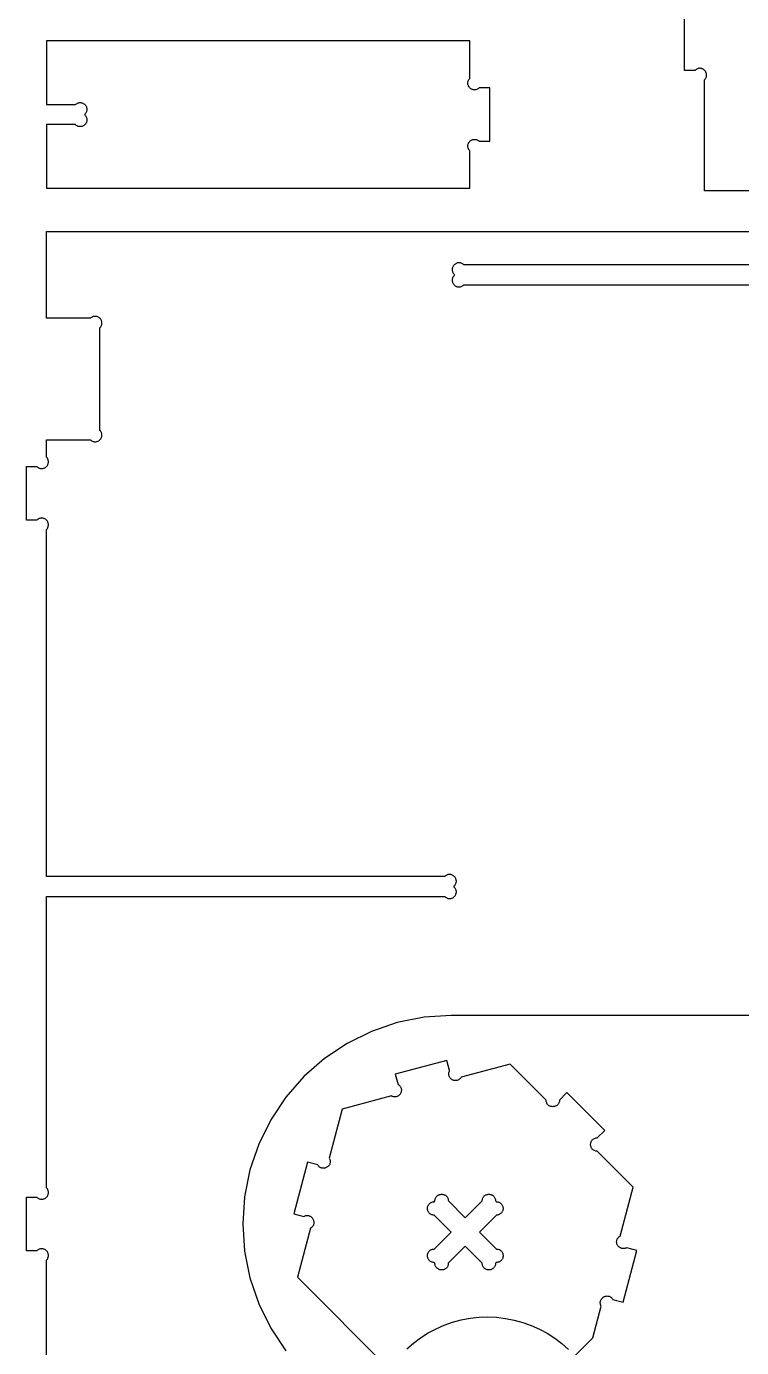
# Model space of a CAD drawing. Extents: x 105 to 1294, y 104 to 1295.
# Drawn here: x 347.1 to 454.2, y 648.8 to 846.4 of the extents above; entities that cross this region are included whole.
import ezdxf

# ---------------------------------------------------------------- set-up
doc = ezdxf.new("R2010")
doc.units = 0
doc.layers.add('LAYER_1', color=62, linetype='CONTINUOUS')

msp = doc.modelspace()

# ---------------------------------------------------------------- linework, layer by layer
at = {"layer": 'LAYER_1'}
for points in [[(576.01, 821.81), (448.63, 821.81), (448.63, 838.39), (448.71, 838.48), (448.78, 838.58), (448.83, 838.67), (448.88, 838.76), (448.91, 838.86), (448.93, 838.96), (448.94, 839.05), (448.94, 839.15), (448.93, 839.24), (448.91, 839.33), (448.88, 839.42), (448.84, 839.51), (448.8, 839.59), (448.75, 839.67), (448.69, 839.74), (448.63, 839.81), (448.56, 839.87), (448.49, 839.93), (448.41, 839.98), (448.33, 840.02), (448.24, 840.06), (448.15, 840.09), (448.06, 840.11), (447.97, 840.12), (447.87, 840.12), (447.78, 840.11), (447.68, 840.09), (447.59, 840.06), (447.49, 840.01), (447.4, 839.96), (447.3, 839.89), (447.21, 839.81), (445.63, 839.81), (445.63, 849.81)], [(350.13, 618.27), (350.13, 661.83), (350.2, 661.9), (350.26, 661.98), (350.31, 662.07), (350.35, 662.16), (350.38, 662.25), (350.4, 662.34), (350.42, 662.44), (350.42, 662.53), (350.42, 662.63), (350.4, 662.72), (350.38, 662.82), (350.35, 662.91), (350.31, 663), (350.26, 663.08), (350.2, 663.16), (350.13, 663.24), (350.05, 663.31), (349.97, 663.37), (349.89, 663.42), (349.8, 663.46), (349.7, 663.49), (349.61, 663.51), (349.52, 663.53), (349.42, 663.53), (349.32, 663.53), (349.23, 663.51), (349.14, 663.49), (349.04, 663.46), (348.96, 663.42), (348.87, 663.37), (348.79, 663.31), (348.71, 663.24), (347.13, 663.24), (347.13, 671.24), (348.71, 671.24), (348.79, 671.18), (348.87, 671.12), (348.96, 671.07), (349.04, 671.02), (349.14, 670.99), (349.23, 670.97), (349.32, 670.96), (349.42, 670.95), (349.52, 670.96), (349.61, 670.97), (349.7, 670.99), (349.8, 671.02), (349.89, 671.07), (349.97, 671.12), (350.05, 671.18), (350.13, 671.24), (350.2, 671.32), (350.26, 671.4), (350.31, 671.49), (350.35, 671.57), (350.38, 671.67), (350.4, 671.76), (350.42, 671.85), (350.42, 671.95), (350.42, 672.05), (350.4, 672.14), (350.38, 672.24), (350.35, 672.33), (350.31, 672.42), (350.26, 672.5), (350.2, 672.58), (350.13, 672.66), (350.13, 716.22), (409.75, 716.22), (409.84, 716.14), (409.94, 716.07), (410.03, 716.01), (410.12, 715.97), (410.22, 715.94), (410.32, 715.92), (410.41, 715.91), (410.51, 715.91), (410.6, 715.92), (410.69, 715.94), (410.78, 715.97), (410.86, 716), (410.95, 716.05), (411.03, 716.1), (411.1, 716.16), (411.17, 716.22), (411.23, 716.29), (411.29, 716.36), (411.34, 716.44), (411.38, 716.52), (411.42, 716.61), (411.45, 716.7), (411.47, 716.79), (411.48, 716.88), (411.48, 716.98), (411.47, 717.07), (411.45, 717.17), (411.42, 717.26), (411.37, 717.36), (411.32, 717.45), (411.25, 717.54), (411.17, 717.63), (411.17, 717.81), (411.25, 717.9), (411.32, 717.99), (411.37, 718.08), (411.42, 718.18), (411.45, 718.27), (411.47, 718.37), (411.48, 718.46), (411.48, 718.56), (411.47, 718.65), (411.45, 718.74), (411.42, 718.83), (411.38, 718.92), (411.34, 719), (411.29, 719.08), (411.23, 719.15), (411.17, 719.22), (411.1, 719.28), (411.03, 719.34), (410.95, 719.39), (410.86, 719.44), (410.78, 719.47), (410.69, 719.5), (410.6, 719.52), (410.51, 719.53), (410.41, 719.53), (410.32, 719.52), (410.22, 719.5), (410.12, 719.47), (410.03, 719.43), (409.94, 719.37), (409.84, 719.3), (409.75, 719.22), (350.13, 719.22), (350.13, 771.13), (350.2, 771.2), (350.26, 771.28), (350.31, 771.37), (350.35, 771.46), (350.38, 771.55), (350.4, 771.64), (350.42, 771.74), (350.42, 771.83), (350.42, 771.93), (350.4, 772.02), (350.38, 772.12), (350.35, 772.21), (350.31, 772.3), (350.26, 772.38), (350.2, 772.46), (350.13, 772.54), (350.05, 772.61), (349.97, 772.67), (349.89, 772.72), (349.8, 772.76), (349.7, 772.79), (349.61, 772.81), (349.52, 772.83), (349.42, 772.83), (349.32, 772.83), (349.23, 772.81), (349.14, 772.79), (349.04, 772.76), (348.96, 772.72), (348.87, 772.67), (348.79, 772.61), (348.71, 772.54), (347.13, 772.54), (347.13, 780.54), (348.71, 780.54), (348.79, 780.47), (348.87, 780.41), (348.96, 780.36), (349.04, 780.32), (349.14, 780.29), (349.23, 780.27), (349.32, 780.25), (349.42, 780.25), (349.52, 780.25), (349.61, 780.27), (349.7, 780.29), (349.8, 780.32), (349.89, 780.36), (349.97, 780.41), (350.05, 780.47), (350.13, 780.54), (350.2, 780.62), (350.26, 780.7), (350.31, 780.78), (350.35, 780.87), (350.38, 780.96), (350.4, 781.06), (350.42, 781.15), (350.42, 781.25), (350.42, 781.34), (350.4, 781.44), (350.38, 781.53), (350.35, 781.62), (350.31, 781.71), (350.26, 781.8), (350.2, 781.88), (350.13, 781.95), (350.13, 784.54), (356.71, 784.54), (356.79, 784.47), (356.87, 784.41), (356.96, 784.36), (357.04, 784.32), (357.14, 784.29), (357.23, 784.27), (357.32, 784.25), (357.42, 784.25), (357.52, 784.25), (357.61, 784.27), (357.7, 784.29), (357.8, 784.32), (357.89, 784.36), (357.97, 784.41), (358.05, 784.47), (358.13, 784.54), (358.2, 784.62), (358.26, 784.7), (358.31, 784.78), (358.35, 784.87), (358.38, 784.96), (358.4, 785.06), (358.42, 785.15), (358.42, 785.25), (358.42, 785.34), (358.4, 785.44), (358.38, 785.53), (358.35, 785.62), (358.31, 785.71), (358.26, 785.8), (358.2, 785.88), (358.13, 785.96), (358.13, 801.3), (358.2, 801.38), (358.26, 801.46), (358.31, 801.54), (358.35, 801.63), (358.38, 801.72), (358.4, 801.82), (358.42, 801.91), (358.42, 802.01), (358.42, 802.1), (358.4, 802.2), (358.38, 802.29), (358.35, 802.39), (358.31, 802.47), (358.26, 802.56), (358.2, 802.64), (358.13, 802.72), (358.05, 802.78), (357.97, 802.84), (357.89, 802.89), (357.8, 802.94), (357.7, 802.97), (357.61, 802.99), (357.52, 803), (357.42, 803.01), (357.32, 803), (357.23, 802.99), (357.14, 802.97), (357.04, 802.94), (356.96, 802.89), (356.87, 802.84), (356.79, 802.78), (356.71, 802.72), (350.13, 802.72), (350.13, 815.72), (472.21, 815.72)], [(472.21, 810.72), (412.58, 810.72), (412.49, 810.8), (412.4, 810.87), (412.31, 810.92), (412.21, 810.97), (412.12, 811), (412.02, 811.02), (411.93, 811.03), (411.83, 811.03), (411.74, 811.02), (411.65, 811), (411.56, 810.97), (411.47, 810.93), (411.39, 810.89), (411.31, 810.84), (411.24, 810.78), (411.17, 810.72), (411.1, 810.65), (411.05, 810.57), (411, 810.5), (410.95, 810.41), (410.92, 810.33), (410.89, 810.24), (410.87, 810.15), (410.86, 810.05), (410.86, 809.96), (410.87, 809.86), (410.89, 809.77), (410.92, 809.67), (410.96, 809.58), (411.02, 809.48), (411.09, 809.39), (411.17, 809.3), (411.17, 809.13), (411.09, 809.04), (411.02, 808.95), (410.96, 808.86), (410.92, 808.76), (410.89, 808.67), (410.87, 808.57), (410.86, 808.48), (410.86, 808.38), (410.87, 808.29), (410.89, 808.2), (410.92, 808.11), (410.95, 808.02), (411, 807.94), (411.05, 807.86), (411.1, 807.79), (411.17, 807.72), (411.24, 807.65), (411.31, 807.6), (411.39, 807.55), (411.47, 807.5), (411.56, 807.47), (411.65, 807.44), (411.74, 807.42), (411.83, 807.41), (411.93, 807.41), (412.02, 807.42), (412.12, 807.44), (412.21, 807.47), (412.31, 807.51), (412.4, 807.57), (412.49, 807.64), (412.58, 807.72), (472.21, 807.72)], [(472.21, 698.43), (410.71, 698.43), (406.64, 698.16), (402.64, 697.37), (398.77, 696.05), (395.11, 694.25), (391.72, 691.98), (388.66, 689.3), (385.97, 686.23), (383.7, 682.84), (381.9, 679.18), (380.59, 675.32), (379.79, 671.31), (379.52, 667.25), (379.79, 663.17), (380.59, 659.17), (381.9, 655.31), (383.7, 651.65), (385.97, 648.26)], [(429.2, 647.52), (431.9, 650.22), (433.17, 654.97), (433.11, 655.07), (433.07, 655.18), (433.04, 655.28), (433.02, 655.39), (433.02, 655.49), (433.02, 655.59), (433.04, 655.68), (433.06, 655.77), (433.1, 655.86), (433.14, 655.94), (433.19, 656.02), (433.25, 656.09), (433.31, 656.16), (433.38, 656.22), (433.45, 656.28), (433.53, 656.33), (433.62, 656.38), (433.7, 656.41), (433.79, 656.44), (433.88, 656.46), (433.97, 656.47), (434.07, 656.48), (434.16, 656.47), (434.25, 656.46), (434.34, 656.44), (434.43, 656.4), (434.52, 656.36), (434.61, 656.3), (434.69, 656.24), (434.76, 656.16), (434.83, 656.07), (434.9, 655.97), (436.44, 655.55), (438.51, 663.28), (436.97, 663.69), (436.88, 663.65), (436.78, 663.61), (436.69, 663.58), (436.59, 663.57), (436.5, 663.56), (436.4, 663.56), (436.3, 663.57), (436.21, 663.59), (436.12, 663.62), (436.03, 663.66), (435.95, 663.71), (435.87, 663.76), (435.79, 663.82), (435.72, 663.9), (435.66, 663.97), (435.6, 664.06), (435.56, 664.15), (435.52, 664.24), (435.49, 664.34), (435.48, 664.44), (435.47, 664.53), (435.47, 664.63), (435.48, 664.72), (435.5, 664.82), (435.53, 664.91), (435.57, 665), (435.62, 665.08), (435.67, 665.16), (435.73, 665.24), (435.8, 665.31), (435.88, 665.37), (435.97, 665.43), (437.94, 672.77), (432.57, 678.14), (432.45, 678.14), (432.33, 678.16), (432.23, 678.19), (432.13, 678.22), (432.04, 678.27), (431.96, 678.32), (431.88, 678.38), (431.82, 678.45), (431.76, 678.52), (431.71, 678.6), (431.66, 678.68), (431.63, 678.77), (431.6, 678.86), (431.58, 678.95), (431.57, 679.04), (431.57, 679.14), (431.57, 679.23), (431.58, 679.32), (431.6, 679.41), (431.63, 679.5), (431.66, 679.59), (431.71, 679.67), (431.76, 679.75), (431.82, 679.82), (431.88, 679.89), (431.96, 679.95), (432.04, 680), (432.13, 680.05), (432.23, 680.09), (432.33, 680.11), (432.45, 680.13), (432.57, 680.14), (433.68, 681.25), (428.02, 686.91), (426.91, 685.79), (426.9, 685.67), (426.89, 685.56), (426.86, 685.45), (426.82, 685.36), (426.78, 685.27), (426.72, 685.18), (426.66, 685.11), (426.6, 685.04), (426.52, 684.98), (426.44, 684.93), (426.36, 684.89), (426.28, 684.86), (426.19, 684.83), (426.1, 684.81), (426, 684.8), (425.91, 684.79), (425.82, 684.8), (425.72, 684.81), (425.63, 684.83), (425.54, 684.86), (425.46, 684.89), (425.37, 684.93), (425.29, 684.98), (425.22, 685.04), (425.15, 685.11), (425.09, 685.18), (425.04, 685.27), (425, 685.36), (424.96, 685.45), (424.93, 685.56), (424.91, 685.67), (424.91, 685.79), (419.54, 691.16), (412.2, 689.2), (412.15, 689.11), (412.09, 689.03), (412.02, 688.96), (411.94, 688.9), (411.86, 688.84), (411.78, 688.8), (411.69, 688.76), (411.6, 688.73), (411.5, 688.71), (411.41, 688.7), (411.31, 688.7), (411.21, 688.7), (411.12, 688.72), (411.02, 688.75), (410.93, 688.78), (410.84, 688.83), (410.75, 688.89), (410.67, 688.95), (410.6, 689.02), (410.54, 689.09), (410.48, 689.17), (410.44, 689.26), (410.4, 689.35), (410.37, 689.44), (410.35, 689.53), (410.34, 689.63), (410.34, 689.72), (410.35, 689.82), (410.36, 689.92), (410.39, 690.01), (410.43, 690.11), (410.47, 690.2), (410.07, 691.72), (402.34, 689.65), (402.75, 688.12), (402.85, 688.06), (402.94, 687.99), (403.02, 687.91), (403.08, 687.83), (403.14, 687.75), (403.18, 687.66), (403.22, 687.57), (403.24, 687.48), (403.25, 687.38), (403.26, 687.29), (403.25, 687.2), (403.24, 687.11), (403.22, 687.02), (403.19, 686.93), (403.16, 686.84), (403.11, 686.76), (403.06, 686.68), (403.01, 686.6), (402.94, 686.53), (402.87, 686.47), (402.8, 686.41), (402.72, 686.36), (402.64, 686.32), (402.55, 686.29), (402.46, 686.26), (402.37, 686.25), (402.27, 686.24), (402.17, 686.25), (402.06, 686.26), (401.96, 686.29), (401.85, 686.33), (401.75, 686.39), (394.41, 684.43), (392.45, 677.09), (392.5, 676.98), (392.55, 676.88), (392.58, 676.77), (392.59, 676.67), (392.6, 676.57), (392.59, 676.47), (392.58, 676.37), (392.55, 676.28), (392.52, 676.2), (392.48, 676.11), (392.43, 676.03), (392.37, 675.96), (392.31, 675.89), (392.24, 675.83), (392.16, 675.77), (392.08, 675.72), (392, 675.68), (391.91, 675.64), (391.83, 675.61), (391.74, 675.59), (391.64, 675.58), (391.55, 675.58), (391.46, 675.58), (391.36, 675.6), (391.27, 675.62), (391.18, 675.65), (391.1, 675.7), (391.01, 675.75), (390.93, 675.82), (390.85, 675.9), (390.78, 675.99), (390.72, 676.09), (389.19, 676.49), (387.13, 668.77), (388.65, 668.36), (388.76, 668.41), (388.86, 668.46), (388.97, 668.49), (389.07, 668.5), (389.17, 668.51), (389.27, 668.5), (389.36, 668.49), (389.46, 668.46), (389.54, 668.43), (389.63, 668.39), (389.7, 668.34), (389.78, 668.28), (389.85, 668.22), (389.91, 668.15), (389.97, 668.07), (390.02, 667.99), (390.06, 667.91), (390.1, 667.82), (390.12, 667.74), (390.15, 667.64), (390.16, 667.55), (390.16, 667.46), (390.16, 667.37), (390.14, 667.27), (390.12, 667.18), (390.09, 667.09), (390.04, 667), (389.99, 666.92), (389.92, 666.84), (389.84, 666.76), (389.75, 666.69), (389.65, 666.63), (387.69, 659.29), (401.48, 645.5)], [(404.05, 648.56), (405.06, 649.43), (406.13, 650.23), (407.26, 650.95), (408.44, 651.57), (409.66, 652.11), (410.91, 652.55), (412.2, 652.9), (413.52, 653.15), (414.84, 653.29), (416.18, 653.34), (417.51, 653.29), (418.83, 653.13), (420.15, 652.87), (421.43, 652.52), (422.69, 652.07), (423.91, 651.52), (425.08, 650.89), (426.2, 650.17), (427.27, 649.36), (428.27, 648.48)]]:
    msp.add_lwpolyline(points, dxfattribs=at)
for points in [[(354.46, 834.7), (354.54, 834.77), (354.62, 834.83), (354.71, 834.88), (354.79, 834.92), (354.89, 834.95), (354.98, 834.97), (355.07, 834.99), (355.17, 834.99), (355.27, 834.99), (355.36, 834.97), (355.45, 834.95), (355.55, 834.92), (355.64, 834.88), (355.72, 834.83), (355.8, 834.77), (355.88, 834.7), (355.95, 834.62), (356.01, 834.54), (356.06, 834.46), (356.1, 834.37), (356.13, 834.28), (356.15, 834.18), (356.17, 834.09), (356.17, 833.99), (356.17, 833.89), (356.15, 833.8), (356.13, 833.71), (356.1, 833.61), (356.06, 833.53), (356.01, 833.44), (355.95, 833.36), (355.88, 833.28), (355.88, 833.11), (355.95, 833.03), (356.01, 832.95), (356.06, 832.87), (356.1, 832.78), (356.13, 832.69), (356.15, 832.59), (356.17, 832.5), (356.17, 832.4), (356.17, 832.31), (356.15, 832.21), (356.13, 832.12), (356.1, 832.03), (356.06, 831.94), (356.01, 831.85), (355.95, 831.77), (355.88, 831.7), (355.8, 831.63), (355.72, 831.57), (355.64, 831.52), (355.55, 831.48), (355.45, 831.44), (355.36, 831.42), (355.27, 831.41), (355.17, 831.4), (355.07, 831.41), (354.98, 831.42), (354.89, 831.44), (354.79, 831.48), (354.71, 831.52), (354.62, 831.57), (354.54, 831.63), (354.46, 831.7), (350.13, 831.7), (350.13, 822.18), (413.49, 822.18), (413.49, 827.78), (413.42, 827.86), (413.36, 827.94), (413.31, 828.03), (413.27, 828.11), (413.23, 828.21), (413.21, 828.3), (413.2, 828.4), (413.19, 828.49), (413.2, 828.59), (413.21, 828.68), (413.23, 828.78), (413.27, 828.87), (413.31, 828.96), (413.36, 829.04), (413.42, 829.12), (413.49, 829.2), (413.56, 829.27), (413.64, 829.33), (413.73, 829.38), (413.82, 829.42), (413.91, 829.45), (414, 829.47), (414.1, 829.49), (414.19, 829.49), (414.29, 829.49), (414.38, 829.47), (414.48, 829.45), (414.57, 829.42), (414.66, 829.38), (414.74, 829.33), (414.82, 829.27), (414.9, 829.2), (416.49, 829.2), (416.49, 837.2), (414.9, 837.2), (414.82, 837.13), (414.74, 837.07), (414.66, 837.02), (414.57, 836.98), (414.48, 836.95), (414.38, 836.92), (414.29, 836.91), (414.19, 836.91), (414.1, 836.91), (414, 836.92), (413.91, 836.95), (413.82, 836.98), (413.73, 837.02), (413.64, 837.07), (413.56, 837.13), (413.49, 837.2), (413.42, 837.28), (413.36, 837.36), (413.31, 837.44), (413.27, 837.53), (413.23, 837.62), (413.21, 837.71), (413.2, 837.81), (413.19, 837.91), (413.2, 838), (413.21, 838.1), (413.23, 838.19), (413.27, 838.28), (413.31, 838.37), (413.36, 838.46), (413.42, 838.54), (413.49, 838.61), (413.49, 844.22), (350.13, 844.22), (350.13, 834.7)], [(408.27, 661.37), (408.15, 661.5), (408.03, 661.5), (407.92, 661.52), (407.81, 661.54), (407.72, 661.58), (407.63, 661.63), (407.54, 661.68), (407.47, 661.74), (407.4, 661.81), (407.34, 661.88), (407.29, 661.96), (407.25, 662.04), (407.22, 662.13), (407.19, 662.22), (407.17, 662.31), (407.16, 662.4), (407.15, 662.5), (407.16, 662.59), (407.17, 662.68), (407.19, 662.77), (407.22, 662.86), (407.25, 662.95), (407.29, 663.03), (407.34, 663.11), (407.4, 663.18), (407.47, 663.25), (407.54, 663.31), (407.63, 663.36), (407.72, 663.41), (407.81, 663.45), (407.92, 663.47), (408.03, 663.49), (408.15, 663.5), (410.69, 666.03), (408.15, 668.56), (408.03, 668.57), (407.92, 668.59), (407.81, 668.61), (407.72, 668.65), (407.63, 668.7), (407.54, 668.75), (407.47, 668.81), (407.4, 668.88), (407.34, 668.95), (407.29, 669.03), (407.25, 669.11), (407.22, 669.2), (407.19, 669.29), (407.17, 669.38), (407.16, 669.47), (407.15, 669.56), (407.16, 669.66), (407.17, 669.75), (407.19, 669.84), (407.22, 669.93), (407.25, 670.02), (407.29, 670.1), (407.34, 670.18), (407.4, 670.25), (407.47, 670.32), (407.54, 670.38), (407.63, 670.43), (407.72, 670.48), (407.81, 670.52), (407.92, 670.54), (408.03, 670.56), (408.15, 670.56), (408.28, 670.69), (408.28, 670.81), (408.3, 670.92), (408.33, 671.03), (408.36, 671.12), (408.41, 671.21), (408.46, 671.3), (408.52, 671.37), (408.59, 671.44), (408.66, 671.5), (408.74, 671.55), (408.82, 671.59), (408.91, 671.62), (409, 671.65), (409.09, 671.67), (409.18, 671.68), (409.28, 671.69), (409.37, 671.68), (409.46, 671.67), (409.55, 671.65), (409.64, 671.62), (409.73, 671.59), (409.81, 671.55), (409.89, 671.5), (409.96, 671.44), (410.03, 671.37), (410.09, 671.3), (410.14, 671.21), (410.19, 671.12), (410.23, 671.03), (410.25, 670.92), (410.27, 670.81), (410.28, 670.69), (412.81, 668.15), (415.35, 670.69), (415.35, 670.81), (415.37, 670.92), (415.39, 671.03), (415.43, 671.12), (415.48, 671.21), (415.53, 671.3), (415.59, 671.37), (415.66, 671.44), (415.73, 671.5), (415.81, 671.55), (415.89, 671.59), (415.98, 671.62), (416.07, 671.65), (416.16, 671.67), (416.25, 671.68), (416.35, 671.69), (416.44, 671.68), (416.53, 671.67), (416.62, 671.65), (416.71, 671.62), (416.8, 671.59), (416.88, 671.55), (416.96, 671.5), (417.03, 671.44), (417.1, 671.37), (417.16, 671.3), (417.21, 671.21), (417.26, 671.12), (417.3, 671.03), (417.32, 670.92), (417.34, 670.81), (417.35, 670.69), (417.47, 670.57), (417.57, 670.56), (417.67, 670.55), (417.76, 670.52), (417.86, 670.49), (417.94, 670.45), (418.02, 670.4), (418.1, 670.34), (418.17, 670.27), (418.24, 670.2), (418.29, 670.13), (418.34, 670.04), (418.39, 669.96), (418.42, 669.86), (418.45, 669.77), (418.46, 669.67), (418.47, 669.57), (418.46, 669.47), (418.45, 669.37), (418.42, 669.27), (418.39, 669.18), (418.34, 669.09), (418.29, 669.01), (418.24, 668.93), (418.17, 668.86), (418.1, 668.8), (418.02, 668.74), (417.94, 668.69), (417.86, 668.65), (417.76, 668.61), (417.67, 668.59), (417.57, 668.57), (417.47, 668.57), (414.93, 666.03), (417.47, 663.5), (417.59, 663.49), (417.7, 663.47), (417.81, 663.45), (417.91, 663.41), (418, 663.36), (418.08, 663.31), (418.15, 663.25), (418.22, 663.18), (418.28, 663.11), (418.33, 663.03), (418.37, 662.95), (418.41, 662.86), (418.43, 662.77), (418.45, 662.68), (418.46, 662.59), (418.47, 662.5), (418.46, 662.4), (418.45, 662.31), (418.43, 662.22), (418.41, 662.13), (418.37, 662.04), (418.33, 661.96), (418.28, 661.88), (418.22, 661.81), (418.15, 661.74), (418.08, 661.68), (418, 661.63), (417.91, 661.58), (417.81, 661.54), (417.7, 661.52), (417.59, 661.5), (417.47, 661.5), (417.35, 661.37), (417.34, 661.25), (417.32, 661.14), (417.3, 661.03), (417.26, 660.93), (417.21, 660.84), (417.16, 660.76), (417.1, 660.69), (417.03, 660.62), (416.96, 660.56), (416.88, 660.51), (416.8, 660.47), (416.71, 660.43), (416.62, 660.41), (416.53, 660.39), (416.44, 660.38), (416.35, 660.37), (416.25, 660.38), (416.16, 660.39), (416.07, 660.41), (415.98, 660.43), (415.89, 660.47), (415.81, 660.51), (415.73, 660.56), (415.66, 660.62), (415.59, 660.69), (415.53, 660.76), (415.48, 660.84), (415.43, 660.93), (415.39, 661.03), (415.37, 661.14), (415.35, 661.25), (415.35, 661.37), (412.81, 663.91), (410.27, 661.37), (410.27, 661.25), (410.25, 661.14), (410.22, 661.03), (410.19, 660.94), (410.14, 660.85), (410.09, 660.77), (410.03, 660.69), (409.96, 660.62), (409.89, 660.57), (409.81, 660.52), (409.73, 660.47), (409.64, 660.44), (409.55, 660.41), (409.46, 660.39), (409.37, 660.38), (409.27, 660.37), (409.18, 660.38), (409.09, 660.39), (409, 660.41), (408.91, 660.44), (408.82, 660.47), (408.74, 660.52), (408.66, 660.57), (408.59, 660.62), (408.52, 660.69), (408.46, 660.77), (408.41, 660.85), (408.36, 660.94), (408.32, 661.03), (408.3, 661.14), (408.28, 661.25)]]:
    msp.add_lwpolyline(points, close=True, dxfattribs=at)

doc.saveas('drawing.dxf')
